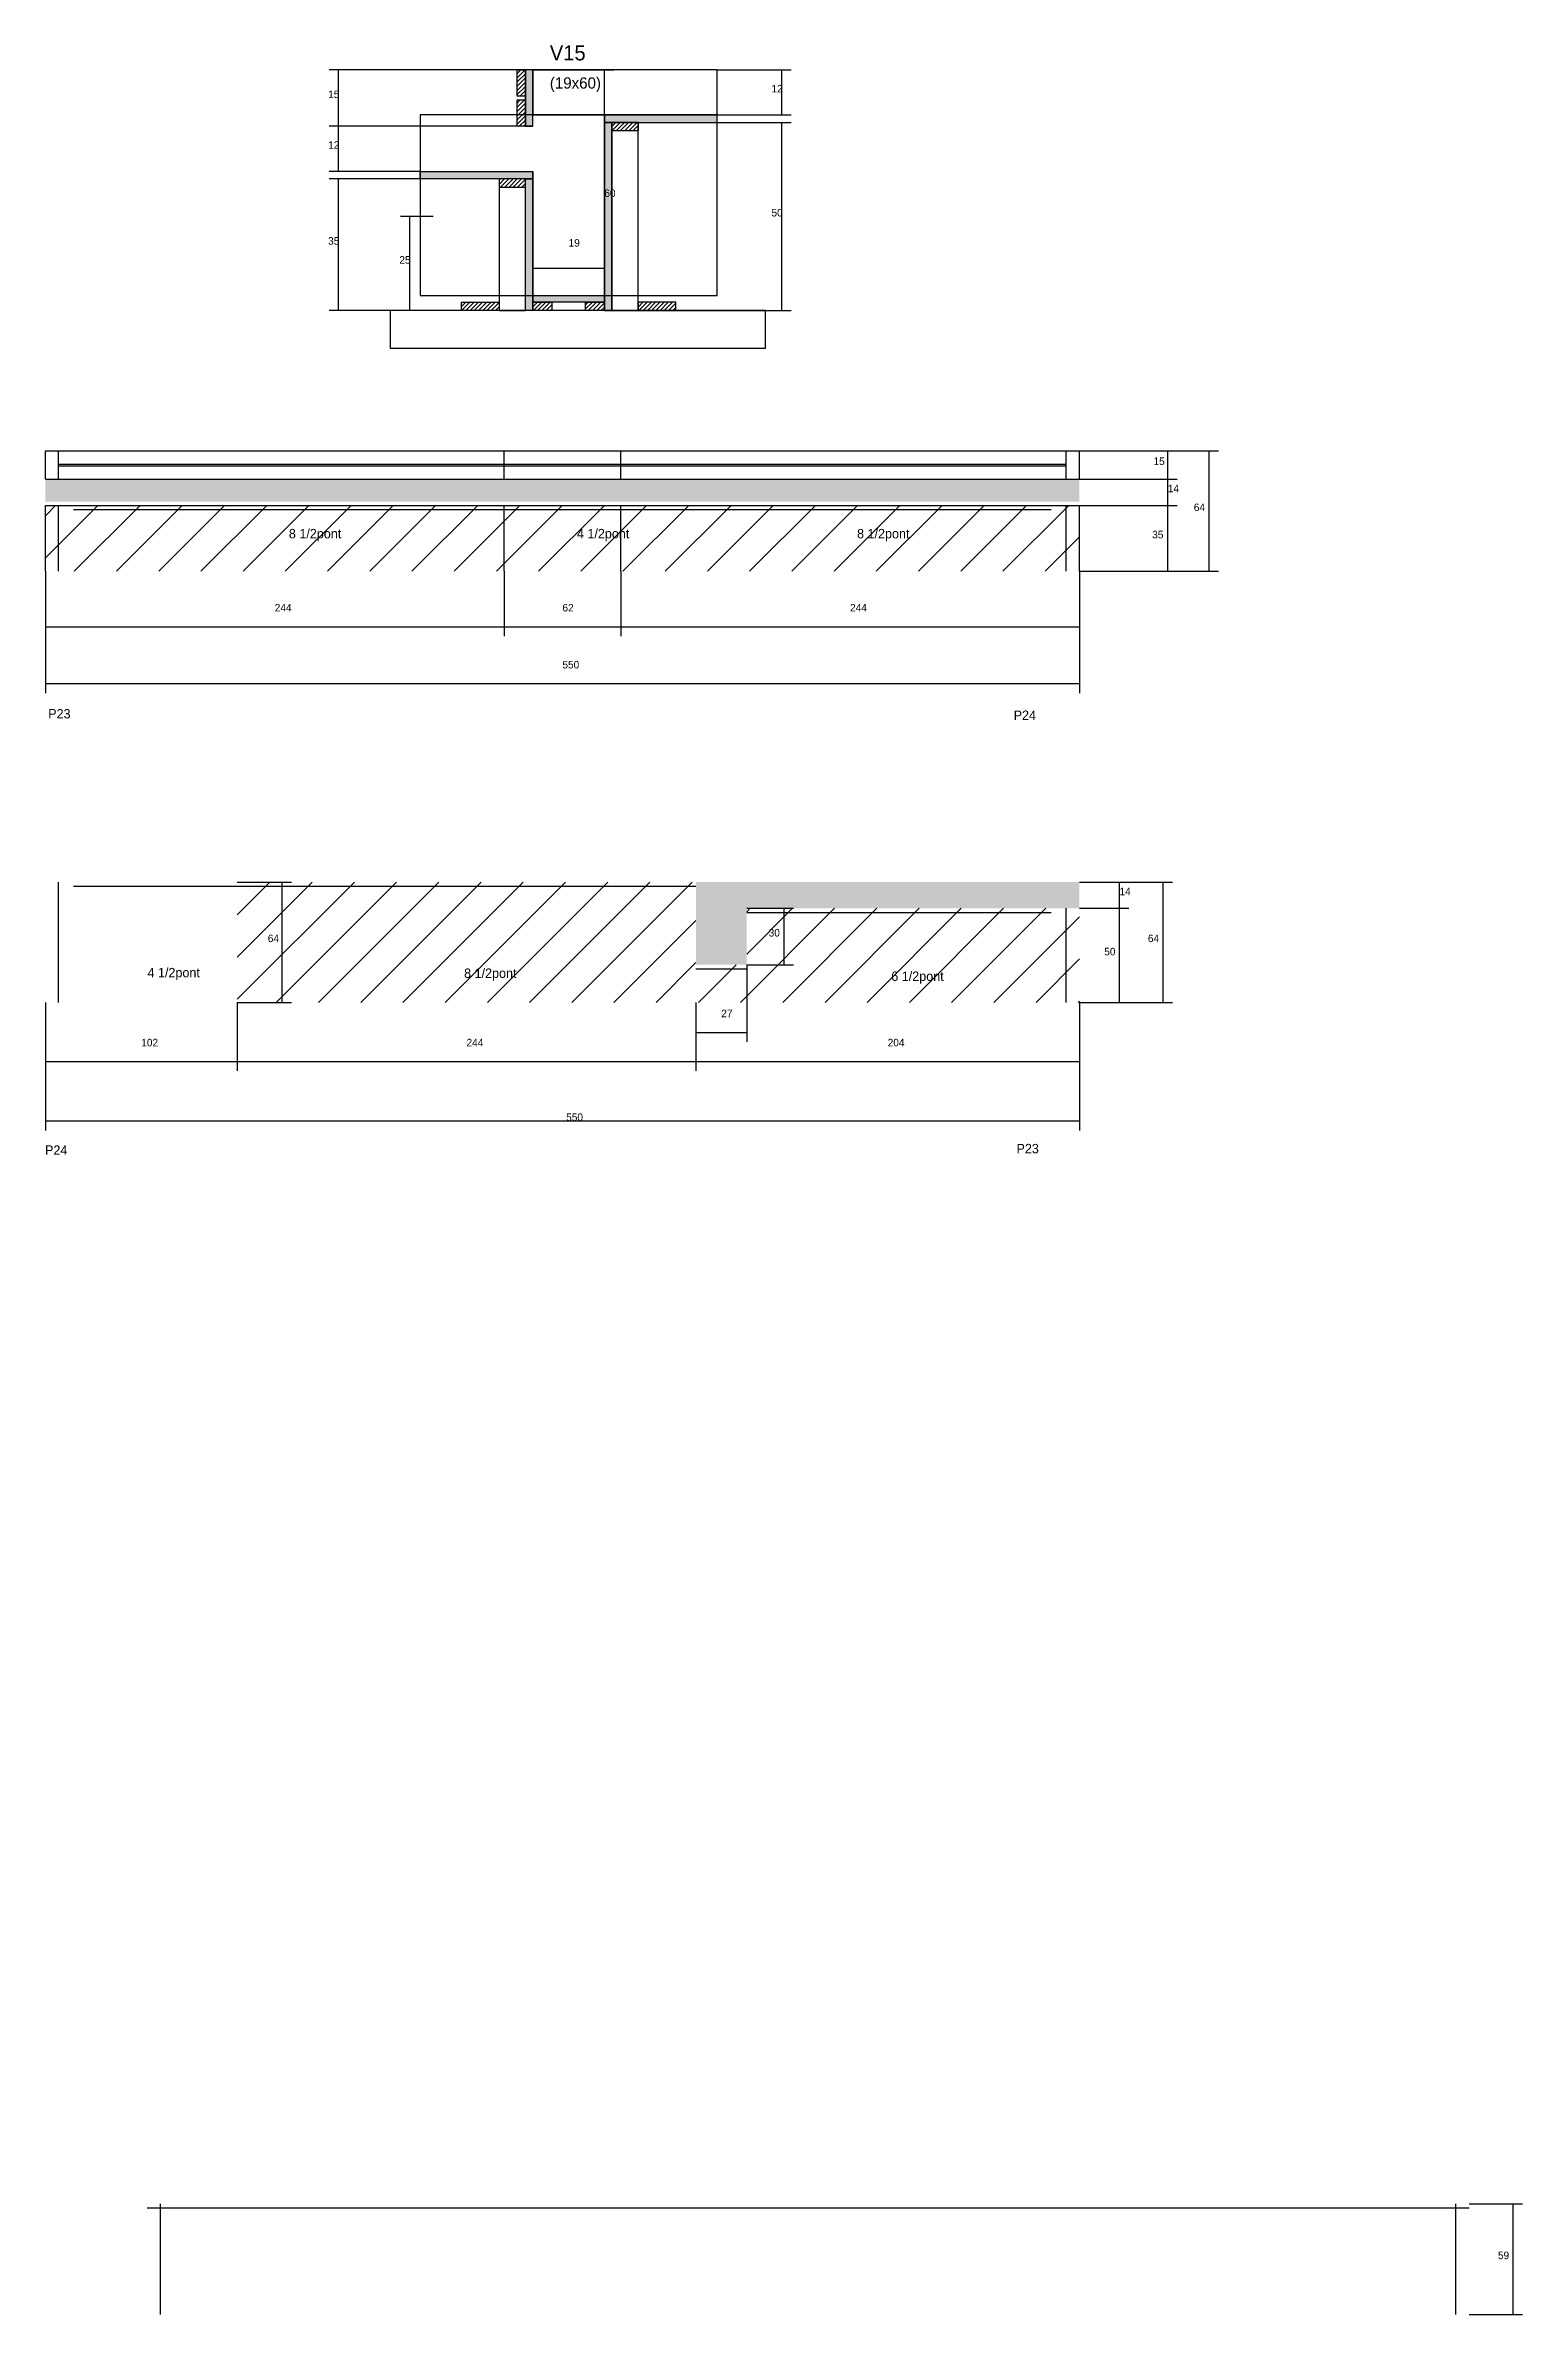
# Model space of a CAD drawing. Header units: metres. Extents: x -10338 to -7643, y 9675 to 10982.
# Drawn here: x -8429 to -7643, y 9742 to 10949 of the extents above; entities that cross this region are included whole.
import ezdxf

# ---------------------------------------------------------------- set-up
doc = ezdxf.new("R2010")
doc.units = ezdxf.units.M
for name, color, linetype in [('CONCRETO', 251, 'Continuous'), ('COTA', 4, 'Continuous'), ('Cota Seção (2x)', 4, 'Continuous'), ('Hachura', 253, 'Continuous'), ('Madeira', 126, 'Continuous'), ('NOMENCLATURA', 7, 'Continuous'), ('Painéis', 200, 'Continuous'), ('SARR_2.2x7', 40, 'Continuous'), ('Texto Seção', 7, 'Continuous')]:
    doc.layers.add(name, color=color, linetype=linetype)

msp = doc.modelspace()

# ---------------------------------------------------------------- hatches: boundary and pattern name
at = {"layer": 'COTA'}
h = msp.add_hatch(dxfattribs=at)
h.set_pattern_fill('AR-CONC', scale=0.03)
h.paths.add_polyline_path([(-8428.7, 10718.7), (-8428.7, 10706.7), (-7878.7, 10706.7), (-7878.7, 10718.7)])
h = msp.add_hatch(dxfattribs=at)
h.set_pattern_fill('AR-CONC', scale=0.03)
h.paths.add_polyline_path([(-8055.7, 10490.4), (-7878.7, 10490.4), (-7878.7, 10504.4), (-8082.7, 10504.4), (-8082.7, 10460.4), (-8055.7, 10460.4)])
at = {"layer": 'Hachura'}
h = msp.add_hatch(dxfattribs=at)
h.set_pattern_fill('ANSI31', scale=0.5)
h.paths.add_polyline_path([(-8173.4, 10922.4), (-8177.8, 10922.4), (-8177.8, 10922.4), (-8177.8, 10936.4), (-8177.8, 10936.4), (-8173.4, 10936.4), (-8173.4, 10936.4), (-8173.4, 10922.4)])
h = msp.add_hatch(color=8, dxfattribs=at)
h.dxf.hatch_style = 1
h.paths.add_polyline_path([(-8169.4, 10936.4), (-8173.4, 10936.4), (-8173.4, 10936.4), (-8173.4, 10906.4), (-8173.4, 10906.4), (-8169.4, 10906.4), (-8169.4, 10906.4), (-8169.4, 10936.4)])
h = msp.add_hatch(dxfattribs=at)
h.set_pattern_fill('ANSI31', scale=0.5)
h.paths.add_polyline_path([(-8173.4, 10906.4), (-8177.8, 10906.4), (-8177.8, 10906.4), (-8177.8, 10920.4), (-8177.8, 10920.4), (-8173.4, 10920.4), (-8173.4, 10920.4), (-8173.4, 10906.4)])
h = msp.add_hatch(color=8, dxfattribs=at)
h.dxf.hatch_style = 1
h.paths.add_polyline_path([(-8071.4, 10908.4), (-8071.4, 10912.4), (-8071.4, 10912.4), (-8131.4, 10912.4), (-8131.4, 10912.4), (-8131.4, 10908.4), (-8131.4, 10908.4), (-8071.4, 10908.4)])
h = msp.add_hatch(color=8, dxfattribs=at)
h.dxf.hatch_style = 1
h.paths.add_polyline_path([(-8127.4, 10908.4), (-8131.4, 10908.4), (-8131.4, 10908.4), (-8131.4, 10808.4), (-8131.4, 10808.4), (-8127.4, 10808.4), (-8127.4, 10808.4), (-8127.4, 10908.4)])
h = msp.add_hatch(dxfattribs=at)
h.set_pattern_fill('ANSI31', scale=0.5)
h.paths.add_polyline_path([(-8113.4, 10908.4), (-8113.4, 10904), (-8113.4, 10904), (-8127.4, 10904), (-8127.4, 10904), (-8127.4, 10908.4), (-8127.4, 10908.4), (-8113.4, 10908.4)])
h = msp.add_hatch(color=8, dxfattribs=at)
h.dxf.hatch_style = 1
h.paths.add_polyline_path([(-8229.4, 10878.4), (-8229.4, 10882.4), (-8229.4, 10882.4), (-8169.4, 10882.4), (-8169.4, 10882.4), (-8169.4, 10878.4), (-8169.4, 10878.4), (-8229.4, 10878.4)])
h = msp.add_hatch(dxfattribs=at)
h.set_pattern_fill('ANSI31', scale=0.5)
h.paths.add_polyline_path([(-8187.4, 10878.4), (-8187.4, 10874), (-8187.4, 10874), (-8173.4, 10874), (-8173.4, 10874), (-8173.4, 10878.4), (-8173.4, 10878.4), (-8187.4, 10878.4)])
h = msp.add_hatch(color=8, dxfattribs=at)
h.dxf.hatch_style = 1
h.paths.add_polyline_path([(-8173.4, 10878.4), (-8169.4, 10878.4), (-8169.4, 10878.4), (-8169.4, 10808.4), (-8169.4, 10808.4), (-8173.4, 10808.4), (-8173.4, 10808.4), (-8173.4, 10878.4)])
h = msp.add_hatch(color=8, dxfattribs=at)
h.dxf.hatch_style = 1
h.paths.add_polyline_path([(-8169.4, 10812.8), (-8169.4, 10816.4), (-8169.4, 10816.4), (-8131.4, 10816.4), (-8131.4, 10816.4), (-8131.4, 10812.8), (-8131.4, 10812.8), (-8169.4, 10812.8)])
h = msp.add_hatch(dxfattribs=at)
h.set_pattern_fill('ANSI31', scale=0.5)
h.paths.add_polyline_path([(-8207.4, 10808.4), (-8207.4, 10812.8), (-8207.4, 10812.8), (-8187.4, 10812.8), (-8187.4, 10812.8), (-8187.4, 10808.4), (-8187.4, 10808.4), (-8207.4, 10808.4)])
h = msp.add_hatch(dxfattribs=at)
h.set_pattern_fill('ANSI31', scale=0.5)
h.paths.add_polyline_path([(-8169.4, 10808.4), (-8169.4, 10812.8), (-8169.4, 10812.8), (-8159.4, 10812.8), (-8159.4, 10812.8), (-8159.4, 10808.4), (-8159.4, 10808.4), (-8169.4, 10808.4)])
h = msp.add_hatch(dxfattribs=at)
h.set_pattern_fill('ANSI31', scale=0.5)
h.paths.add_polyline_path([(-8141.4, 10808.4), (-8141.4, 10812.8), (-8141.4, 10812.8), (-8131.4, 10812.8), (-8131.4, 10812.8), (-8131.4, 10808.4), (-8131.4, 10808.4), (-8141.4, 10808.4)])
h = msp.add_hatch(dxfattribs=at)
h.set_pattern_fill('ANSI31', scale=0.5)
h.paths.add_polyline_path([(-8093.4, 10808.4), (-8093.4, 10812.8), (-8093.4, 10812.8), (-8113.4, 10812.8), (-8113.4, 10812.8), (-8113.4, 10808.4), (-8113.4, 10808.4), (-8093.4, 10808.4)])
h = msp.add_hatch(dxfattribs=at)
h.set_pattern_fill('ANSI31', scale=5)
h.paths.add_polyline_path([(-8428.7, 10704.7), (-8428.7, 10669.7), (-8184.7, 10669.7), (-8184.7, 10704.7)])
h = msp.add_hatch(dxfattribs=at)
h.set_pattern_fill('ANSI31', scale=5)
h.paths.add_polyline_path([(-8122.7, 10669.7), (-8122.7, 10704.7), (-8184.7, 10704.7), (-8184.7, 10669.7)])
h = msp.add_hatch(dxfattribs=at)
h.set_pattern_fill('ANSI31', scale=5)
h.paths.add_polyline_path([(-7878.7, 10669.7), (-7878.7, 10704.7), (-8122.7, 10704.7), (-8122.7, 10669.7)])
h = msp.add_hatch(dxfattribs=at)
h.set_pattern_fill('ANSI31', scale=5)
h.paths.add_polyline_path([(-8082.7, 10440.4), (-8082.7, 10504.4), (-8326.7, 10504.4), (-8326.7, 10440.4)])
h = msp.add_hatch(dxfattribs=at)
h.set_pattern_fill('ANSI31', scale=5)
h.paths.add_polyline_path([(-8055.7, 10490.4), (-8055.7, 10460.4), (-8082.7, 10460.4), (-8082.7, 10440.4), (-7878.7, 10440.4), (-7878.7, 10490.4)])

# ---------------------------------------------------------------- linework, layer by layer
at = {"layer": 'CONCRETO'}
for points in [[(-8071.4, 10912.4), (-8071.4, 10936.4), (-8169.4, 10936.4)], [(-8169.4, 10906.4), (-8229.4, 10906.4), (-8229.4, 10882.4), (-8169.4, 10882.4), (-8169.4, 10816.4), (-8131.4, 10816.4), (-8131.4, 10902.4), (-8131.4, 10912.4), (-8071.4, 10912.4)]]:
    msp.add_lwpolyline(points, dxfattribs=at)
for points in [[(-8169.4, 10912.4), (-8071.4, 10912.4), (-8071.4, 10936.4), (-8169.4, 10936.4)], [(-8229.4, 10816.4), (-8071.4, 10816.4), (-8071.4, 10912.4), (-8229.4, 10912.4)]]:
    msp.add_lwpolyline(points, close=True, dxfattribs=at)
at = {"layer": 'COTA'}
for p, q in [((-8173.4, 10936.4), (-8277.8, 10936.4)), ((-8272.8, 10906.4), (-8272.8, 10936.4)), ((-8071.4, 10936.4), (-8032, 10936.4)), ((-8037, 10912.4), (-8037, 10936.4)), ((-8071.4, 10912.4), (-8032, 10912.4)), ((-8229.4, 10906.4), (-8277.8, 10906.4)), ((-8173.4, 10906.4), (-8277.8, 10906.4)), ((-8272.8, 10882.4), (-8272.8, 10906.4)), ((-8113.4, 10908.4), (-8032, 10908.4)), ((-8037, 10808.4), (-8037, 10908.4)), ((-8229.4, 10882.4), (-8277.8, 10882.4)), ((-8229.4, 10878.4), (-8277.8, 10878.4)), ((-8272.8, 10808.4), (-8272.8, 10878.4)), ((-8222.4, 10858.3), (-8239.9, 10858.3)), ((-8234.9, 10808.4), (-8234.9, 10858.3)), ((-8207.4, 10808.4), (-8277.8, 10808.4)), ((-8215.5, 10808.4), (-8239.9, 10808.4)), ((-8093.4, 10808.4), (-8032, 10808.4)), ((-7878.7, 10733.7), (-7804.8, 10733.7)), ((-7878.7, 10733.7), (-7826.7, 10733.7)), ((-7831.7, 10718.7), (-7831.7, 10733.7)), ((-7809.8, 10669.7), (-7809.8, 10733.7)), ((-7878.7, 10718.7), (-7826.7, 10718.7)), ((-7878.7, 10718.7), (-7826.7, 10718.7)), ((-7831.7, 10704.7), (-7831.7, 10718.7)), ((-7878.7, 10704.7), (-7826.7, 10704.7)), ((-7878.7, 10704.7), (-7826.7, 10704.7)), ((-7831.7, 10669.7), (-7831.7, 10704.7)), ((-8428.7, 10669.7), (-8428.7, 10635.2)), ((-8428.7, 10669.7), (-8428.7, 10604.9)), ((-8184.7, 10669.7), (-8184.7, 10635.2)), ((-8184.7, 10669.7), (-8184.7, 10635.2)), ((-8122.7, 10669.7), (-8122.7, 10635.2)), ((-8122.7, 10669.7), (-8122.7, 10635.2)), ((-7878.7, 10669.7), (-7878.7, 10635.2)), ((-7878.7, 10669.7), (-7804.8, 10669.7)), ((-7878.7, 10669.7), (-7826.7, 10669.7)), ((-7878.7, 10669.7), (-7878.7, 10604.9)), ((-8428.7, 10640.2), (-8184.7, 10640.2)), ((-8184.7, 10640.2), (-8122.7, 10640.2)), ((-8122.7, 10640.2), (-7878.7, 10640.2)), ((-8428.7, 10609.9), (-7878.7, 10609.9)), ((-8326.7, 10504.4), (-8297.8, 10504.4)), ((-8302.8, 10440.4), (-8302.8, 10504.4)), ((-7878.7, 10504.4), (-7852.4, 10504.4)), ((-7878.7, 10504.4), (-7829.2, 10504.4)), ((-7857.4, 10490.4), (-7857.4, 10504.4)), ((-7834.2, 10440.4), (-7834.2, 10504.4)), ((-8055.7, 10490.4), (-8030.8, 10490.4)), ((-8035.8, 10460.4), (-8035.8, 10490.4)), ((-7878.7, 10490.4), (-7852.4, 10490.4)), ((-7878.7, 10490.4), (-7852.4, 10490.4)), ((-7857.4, 10440.4), (-7857.4, 10490.4)), ((-8055.7, 10460.4), (-8030.8, 10460.4)), ((-8055.7, 10460.4), (-8055.7, 10419.4)), ((-8428.7, 10440.4), (-8428.7, 10372.3)), ((-8428.7, 10440.4), (-8428.7, 10403.9)), ((-8326.7, 10440.4), (-8326.7, 10403.9)), ((-8326.7, 10440.4), (-8326.7, 10403.9)), ((-8326.7, 10440.4), (-8297.8, 10440.4)), ((-8082.7, 10440.4), (-8082.7, 10403.9)), ((-8082.7, 10440.4), (-8082.7, 10403.9)), ((-8082.7, 10440.4), (-8082.7, 10419.4)), ((-7878.7, 10440.4), (-7878.7, 10403.9)), ((-7878.7, 10440.4), (-7878.7, 10372.3)), ((-7878.7, 10440.4), (-7852.4, 10440.4)), ((-7878.7, 10440.4), (-7829.2, 10440.4)), ((-8082.7, 10424.4), (-8055.7, 10424.4)), ((-8428.7, 10408.9), (-8326.7, 10408.9)), ((-8326.7, 10408.9), (-8082.7, 10408.9)), ((-8082.7, 10408.9), (-7878.7, 10408.9)), ((-8428.7, 10377.3), (-7878.7, 10377.3)), ((-7671.5, 9801.4), (-7643, 9801.4)), ((-7648, 9742.4), (-7648, 9801.4)), ((-7671.5, 9742.4), (-7643, 9742.4))]:
    msp.add_line(p, q, dxfattribs=at)
at = {"layer": 'Cota Seção (2x)'}
for p, q in [((-8169.4, 10936.4), (-8126.4, 10936.4)), ((-8131.4, 10816.4), (-8131.4, 10936.4)), ((-8169.4, 10816.4), (-8169.4, 10835.9)), ((-8169.4, 10830.9), (-8131.4, 10830.9)), ((-8131.4, 10816.4), (-8131.4, 10835.9)), ((-8169.4, 10816.4), (-8126.4, 10816.4))]:
    msp.add_line(p, q, dxfattribs=at)
at = {"layer": 'Madeira'}
for points in [[(-8173.4, 10922.4), (-8177.8, 10922.4), (-8177.8, 10936.4), (-8173.4, 10936.4)], [(-8173.4, 10906.4), (-8177.8, 10906.4), (-8177.8, 10920.4), (-8173.4, 10920.4)], [(-8113.4, 10908.4), (-8113.4, 10904), (-8127.4, 10904), (-8127.4, 10908.4)], [(-8113.4, 10908.4), (-8127.4, 10908.4), (-8127.4, 10808.4), (-8113.4, 10808.4)], [(-8187.4, 10878.4), (-8187.4, 10874), (-8173.4, 10874), (-8173.4, 10878.4)], [(-8187.4, 10808.4), (-8173.4, 10808.4), (-8173.4, 10878.4), (-8187.4, 10878.4)], [(-8245.3, 10788.4), (-8045.7, 10788.4), (-8045.7, 10808.4), (-8245.3, 10808.4)], [(-8207.4, 10808.4), (-8207.4, 10812.8), (-8187.4, 10812.8), (-8187.4, 10808.4)], [(-8169.4, 10808.4), (-8169.4, 10812.8), (-8159.4, 10812.8), (-8159.4, 10808.4)], [(-8141.4, 10808.4), (-8141.4, 10812.8), (-8131.4, 10812.8), (-8131.4, 10808.4)], [(-8093.4, 10808.4), (-8093.4, 10812.8), (-8113.4, 10812.8), (-8113.4, 10808.4)]]:
    msp.add_lwpolyline(points, close=True, dxfattribs=at)
at = {"layer": 'Painéis'}
for p, q in [((-8173.4, 10906.4), (-8173.4, 10936.4)), ((-8131.4, 10912.4), (-8071.4, 10912.4)), ((-8131.4, 10908.4), (-8131.4, 10912.4)), ((-8071.4, 10908.4), (-8071.4, 10912.4)), ((-8131.4, 10808.4), (-8131.4, 10908.4)), ((-8229.4, 10882.4), (-8169.4, 10882.4)), ((-8229.4, 10878.4), (-8229.4, 10882.4)), ((-8169.4, 10878.4), (-8169.4, 10882.4)), ((-8169.4, 10808.4), (-8169.4, 10878.4)), ((-8169.4, 10816.4), (-8131.4, 10816.4)), ((-8169.4, 10812.8), (-8169.4, 10816.4)), ((-8131.4, 10812.8), (-8131.4, 10816.4)), ((-8428.7, 10733.7), (-7878.7, 10733.7)), ((-8428.7, 10718.7), (-8428.7, 10733.7)), ((-8184.7, 10718.7), (-8184.7, 10733.7)), ((-8122.7, 10718.7), (-8122.7, 10733.7)), ((-7878.7, 10718.7), (-7878.7, 10733.7)), ((-8428.7, 10718.7), (-7878.7, 10718.7)), ((-8428.7, 10704.7), (-7878.7, 10704.7)), ((-8428.7, 10669.7), (-8428.7, 10704.7)), ((-8184.7, 10669.7), (-8184.7, 10704.7)), ((-8122.7, 10669.7), (-8122.7, 10704.7)), ((-7878.7, 10669.7), (-7878.7, 10704.7))]:
    msp.add_line(p, q, dxfattribs=at)
for points in [[(-8169.4, 10936.4), (-8173.4, 10936.4), (-8173.4, 10906.4), (-8169.4, 10906.4)], [(-8071.4, 10908.4), (-8071.4, 10912.4), (-8131.4, 10912.4), (-8131.4, 10908.4)], [(-8127.4, 10908.4), (-8131.4, 10908.4), (-8131.4, 10808.4), (-8127.4, 10808.4)], [(-8229.4, 10878.4), (-8229.4, 10882.4), (-8169.4, 10882.4), (-8169.4, 10878.4)], [(-8173.4, 10878.4), (-8169.4, 10878.4), (-8169.4, 10808.4), (-8173.4, 10808.4)], [(-8169.4, 10812.8), (-8169.4, 10816.4), (-8131.4, 10816.4), (-8131.4, 10812.8)]]:
    msp.add_lwpolyline(points, close=True, dxfattribs=at)
at = {"layer": 'SARR_2.2x7'}
for p, q in [((-8421.7, 10718.7), (-8421.7, 10733.7)), ((-7885.7, 10718.7), (-7885.7, 10733.7)), ((-8421.7, 10726.7), (-8184.7, 10726.7)), ((-8421.7, 10725.7), (-8184.7, 10725.7)), ((-8184.7, 10726.7), (-8122.7, 10726.7)), ((-8184.7, 10725.7), (-8122.7, 10725.7)), ((-8122.7, 10726.7), (-7885.7, 10726.7)), ((-8122.7, 10725.7), (-7885.7, 10725.7)), ((-8421.7, 10669.7), (-8421.7, 10704.7)), ((-8413.7, 10702.5), (-8184.7, 10702.5)), ((-8184.7, 10702.5), (-8122.7, 10702.5)), ((-8122.7, 10702.5), (-7893.7, 10702.5)), ((-7885.7, 10669.7), (-7885.7, 10704.7)), ((-8421.7, 10440.4), (-8421.7, 10504.4)), ((-8413.7, 10502.2), (-8326.7, 10502.2)), ((-8326.7, 10502.2), (-8082.7, 10502.2)), ((-7885.7, 10440.4), (-7885.7, 10490.4)), ((-8055.7, 10488.2), (-7893.7, 10488.2)), ((-8082.7, 10458.2), (-8055.7, 10458.2)), ((-8367.5, 9742.4), (-8367.5, 9801.4)), ((-7678.5, 9742.4), (-7678.5, 9801.4)), ((-8374.5, 9799.2), (-8130.5, 9799.2)), ((-8130.5, 9799.2), (-7886.5, 9799.2)), ((-7886.5, 9799.2), (-7886.5, 9799.2)), ((-7886.5, 9799.2), (-7671.5, 9799.2))]:
    msp.add_line(p, q, dxfattribs=at)

# ---------------------------------------------------------------- texts
at = {"layer": 'COTA'}
for s, p in [('15', (-8278.3, 10921.4)), ('12', (-8042.5, 10924.4)), ('12', (-8278.3, 10894.4)), ('50', (-8042.5, 10858.4)), ('35', (-8278.3, 10843.4)), ('25', (-8240.4, 10833.3)), ('15', (-7839.3, 10726.2)), ('14', (-7831.7, 10711.7)), ('64', (-7817.9, 10701.7)), ('35', (-7840, 10687.2)), ('244', (-8306.7, 10648.3)), ('62', (-8153.7, 10648.3)), ('244', (-8000.7, 10648.3)), ('550', (-8153.7, 10618)), ('14', (-7857.4, 10497.4)), ('30', (-8044, 10475.4)), ('64', (-8310.4, 10472.4)), ('50', (-7865.5, 10465.4)), ('64', (-7842.3, 10472.4)), ('27', (-8069.2, 10432.5)), ('102', (-8377.7, 10417)), ('244', (-8204.7, 10417)), ('204', (-7980.7, 10417)), ('550', (-8151.7, 10377.3)), ('59', (-7656.1, 9771.9))]:
    msp.add_text(s, height=4, dxfattribs=at).set_placement(p)
at = {"layer": 'Cota Seção (2x)'}
for s, p in [('60', (-8131.4, 10868.8)), ('19', (-8150.4, 10842.4))]:
    msp.add_text(s, height=4, dxfattribs=at).set_placement(p)
at = {"layer": 'NOMENCLATURA'}
for s, p in [('8 1/2pont', (-8299.2, 10687.2)), ('4 1/2pont', (-8146, 10687.2)), ('8 1/2pont', (-7997, 10687.2)), ('P23', (-8427.2, 10591.4)), ('P24', (-7913.7, 10590.6)), ('4 1/2pont', (-8374.4, 10453.7)), ('8 1/2pont', (-8206, 10453.4)), ('6 1/2pont', (-7978.8, 10451.8)), ('P24', (-8428.9, 10359.3)), ('P23', (-7912.2, 10360.1))]:
    msp.add_text(s, height=5, dxfattribs=at).set_placement(p)
at = {"layer": 'Texto Seção'}
for s, height, p in [('V15', 8, (-8160.4, 10941.4)), ('(19x60)', 6, (-8160.4, 10926.4))]:
    msp.add_text(s, height=height, dxfattribs=at).set_placement(p)

doc.saveas('drawing.dxf')
